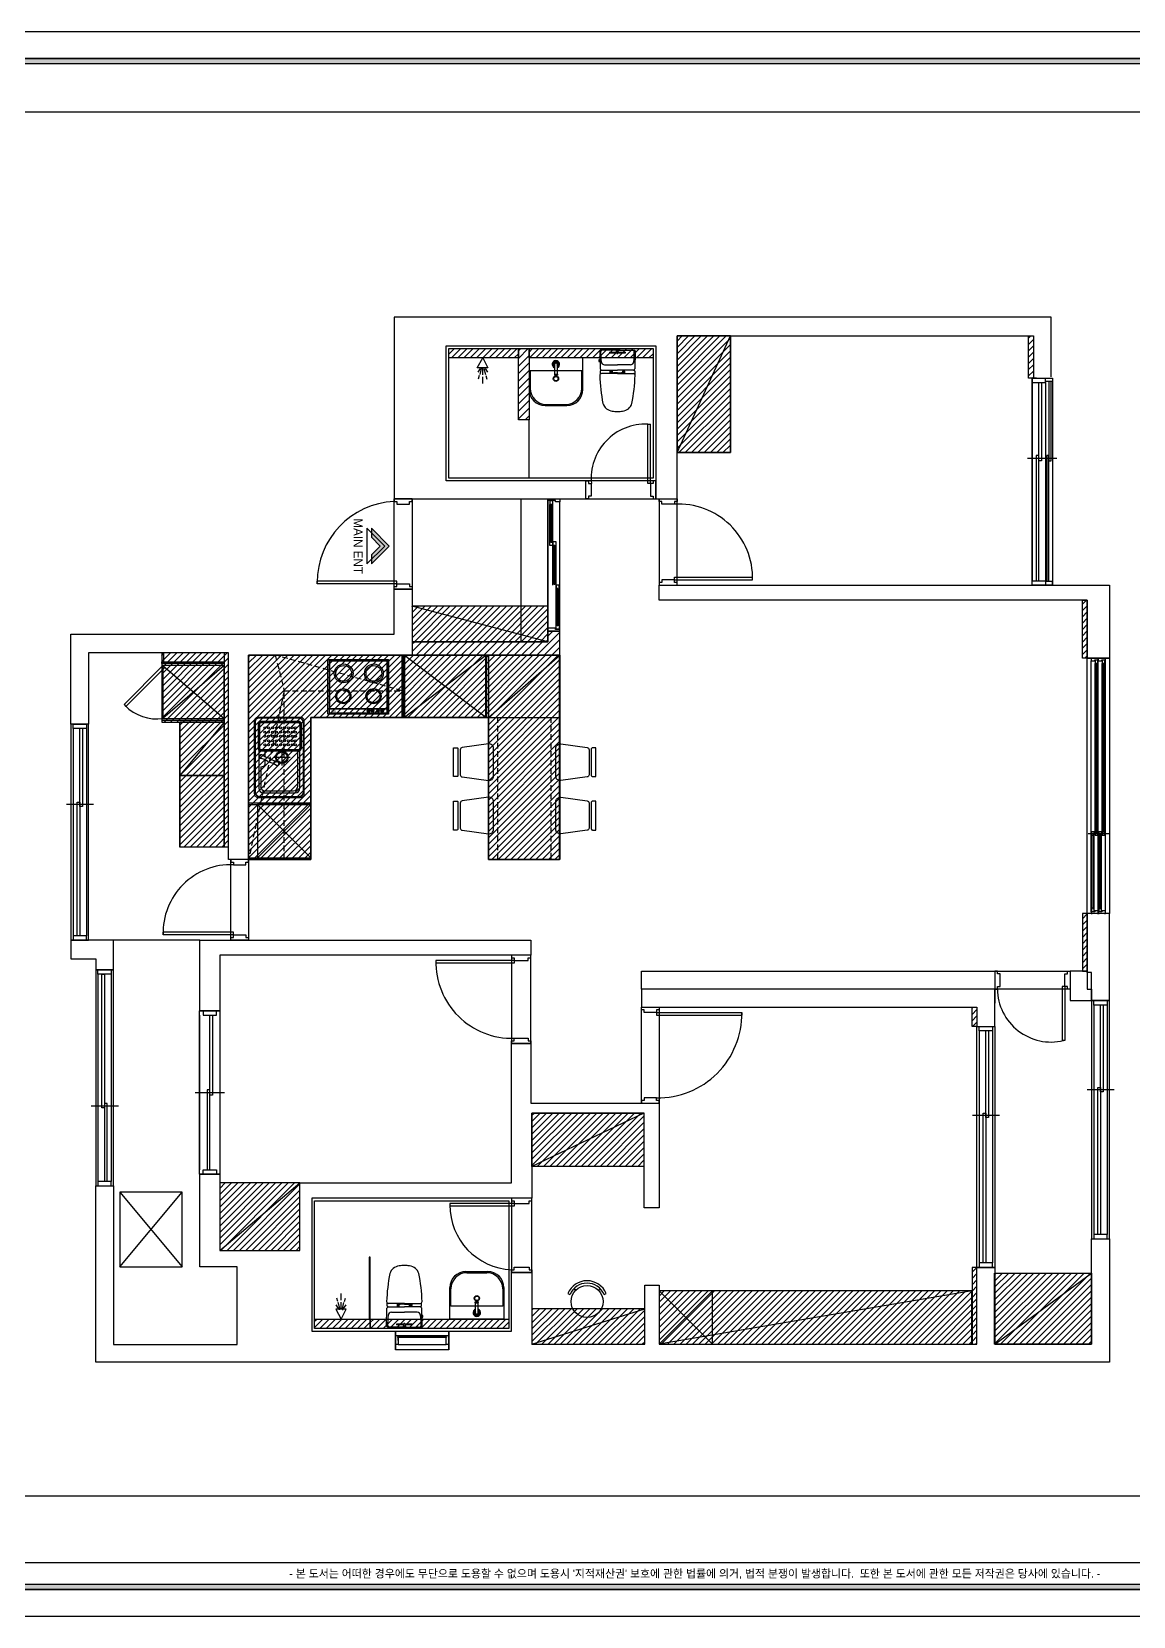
# Model space of a CAD drawing. Header units: millimetres. Extents: x 261942 to 379971, y 117646 to 213875.
# Drawn here: x 358546 to 370940, y 164296 to 182116 of the extents above; entities that cross this region are included whole.
import ezdxf
from ezdxf.enums import TextEntityAlignment as Align

# ---------------------------------------------------------------- set-up
doc = ezdxf.new("R2010")
doc.units = ezdxf.units.MM
doc.header["$LTSCALE"] = 100
doc.linetypes.add('HIDDEN', pattern=[9.525, 6.35, -3.175])
doc.layers.get('DEFPOINTS').update_dxf_attribs({"color": 248})
for name, color, linetype in [('0-LINE', 7, 'Continuous'), ('02-WAL', 2, 'Continuous'), ('03-WAL NEW', 3, 'Continuous'), ('04-WIN', 4, 'Continuous'), ('04_FUR', 6, 'Continuous'), ('06-FUR', 6, 'Continuous'), ('07-DIM WAL', 5, 'Continuous'), ('9.보조선', 5, 'Continuous'), ('BATH', 4, 'Continuous'), ('CO-BATH', 6, 'Continuous'), ('CO-FURB-DN', 9, 'Continuous'), ('F-SYM', 7, 'Continuous'), ('F-SYM @ 1', 7, 'Continuous'), ('FIN', 2, 'Continuous'), ('FORM(YOURNAME)-11', 1, 'Continuous'), ('HL', 6, 'HIDDEN'), ('가구', 5, 'Continuous'), ('도면층4', 4, 'Continuous'), ('도면층5', 5, 'Continuous'), ('도면층8', 8, 'Continuous'), ('욕실설비', 3, 'Continuous')]:
    doc.layers.add(name, color=color, linetype=linetype)
doc.styles.add('DH-TEXT', font='')
doc.styles.add('YOURNAME', font='HY울릉도M.TTF')
doc.styles.get('DH-TEXT').set_extended_font_data('HY울릉도L')
pattern_1 = [(45, (0, 0), (-35.355339, 35.355339), [])]

# ---------------------------------------------------------------- blocks, each defined once
blk = doc.blocks.new('FORM-PLAN')
at = {"layer": 'FORM(YOURNAME)-11'}
h = blk.add_hatch(color=256, dxfattribs=at)
h.dxf.hatch_style = 1
h.paths.add_polyline_path([(-71444, 55115), (10556, 55115), (10556, 54915), (-71444, 54915)])
h.paths.add_polyline_path([(-71444, -2085), (10556, -2085), (10556, -2285), (-71444, -2285)])
at = {"layer": 'DEFPOINTS', "color": 158}
blk.add_line((1346, -1285), (-71444, -1285), dxfattribs=at)
for points in [[(-71444, -2285), (10556, -2285), (10556, 55115), (-71444, 55115)], [(-69444, 53115), (-64, 53115), (-64, 1215), (-69444, 1215)]]:
    blk.add_lwpolyline(points, close=True, dxfattribs=at)
at = {"layer": 'FORM(YOURNAME)-11', "color": 250}
blk.add_lwpolyline([(-72444, -3285), (11556, -3285), (11556, 56115), (-72444, 56115)], close=True, dxfattribs=at)
at = {"layer": 'FORM(YOURNAME)-11'}
for points in [[(-71444, 55115), (10556, 55115), (10556, 54915), (-71444, 54915)], [(-71444, -2085), (10556, -2085), (10556, -2285), (-71444, -2285)]]:
    blk.add_lwpolyline(points, close=True, dxfattribs=at)
at = {"layer": 'FORM(YOURNAME)-11', "color": 1, "style": 'YOURNAME'}
blk.add_text("- 본 도서는 어떠한 경우에도 무단으로 도용할 수 없으며 도용시 '지적재산권' 보호에 관한 법률에 의거, 법적 분쟁이 발생합니다.  또한 본 도서에 관한 모든 저작권은 당사에 있습니다. -", height=300, dxfattribs=at).set_placement((-32990, -1685), align=Align.MIDDLE_CENTER)
at = {"layer": 'FORM(YOURNAME)-11', "color": 3, "style": 'YOURNAME'}
for tag, height, p in [('1', 450, (9905, 18188)), ('2', 450, (9905, 17544)), ('3', 450, (9905, 16257)), ('4', 450, (9905, 14326)), ('5', 515, (9905, 12009)), ('6', 515, (9905, 9757)), ('7', 515, (9905, 7504)), ('8', 515, (9905, 5252)), ('9', 515, (9905, 2999)), ('10', 515, (5655, 811)), ('11', 515, (9905, 747)), ('12', 515, (5655, -1441)), ('13', 515, (9905, -1441))]:
    blk.add_attdef(tag, text='', height=height, dxfattribs=at).set_placement(p, align=Align.MIDDLE_RIGHT)
blk = doc.blocks.new('*U593')
at = {"layer": 'F-SYM', "xscale": 0.3, "yscale": 0.3, "zscale": 0.3}
blk.add_blockref('FORM-PLAN', (375904, 165282), dxfattribs=at)
blk = doc.blocks.new('F-SYM-ENT NAME')
at = {"layer": 'F-SYM'}
h = blk.add_hatch(color=1, dxfattribs=at)
h.dxf.hatch_style = 1
h.paths.add_polyline_path([(-181267, -29725), (-181467, -29925), (-181367, -29925), (-181267, -29825), (-181167, -29925), (-181067, -29925)])
at = {"layer": 'F-SYM', "color": 1}
for points in [[(-181267, -29725), (-181467, -29925), (-181367, -29925), (-181267, -29825), (-181167, -29925), (-181067, -29925)], [(-181267, -29775), (-181467, -29975), (-181067, -29975)]]:
    blk.add_lwpolyline(points, close=True, dxfattribs=at)
at = {"layer": 'F-SYM', "color": 1, "style": 'YOURNAME'}
blk.add_attdef('ENT', text='', height=100, dxfattribs=at).set_placement((-181267, -30025), align=Align.TOP_CENTER)
blk = doc.blocks.new('*U594')
at = {"layer": 'F-SYM', "color": 8}
ref = blk.add_blockref('F-SYM-ENT NAME', (352898, -31877), dxfattribs=dict(at, rotation=270))
ref.add_attrib('ENT', 'MAIN ENT', dxfattribs={"layer": 'F-SYM @ 1', "color": 1, "height": 100, "rotation": 270, "style": 'YOURNAME'}).set_placement((322873, 149389), align=Align.TOP_CENTER)
blk = doc.blocks.new('SFFF')
at = {"layer": '03-WAL NEW'}
h = blk.add_hatch(dxfattribs=at)
h.set_pattern_fill('_USER', color=8, scale=50, angle=45, pattern_type=0)
h.set_pattern_definition([(45, (0, -36659), (-35.355339, 35.355339), [])])
h.paths.add_polyline_path([(330420, 151278), (330365, 151278), (330365, 151753), (330420, 151753)])
h = blk.add_hatch(dxfattribs=at)
h.set_pattern_fill('_USER', color=8, scale=50, angle=45, pattern_type=0)
h.set_pattern_definition([(45, (-304, -7146), (-35.355339, 35.355339), [])])
h.paths.add_polyline_path([(323844, 151506), (323844, 151611), (324626, 151611), (324626, 151506)])
h = blk.add_hatch(dxfattribs=at)
h.set_pattern_fill('_USER', color=8, scale=60, angle=45, pattern_type=0)
h.set_pattern_definition([(45, (290, -36798), (-42.426407, 42.426407), [])])
h.paths.add_polyline_path([(324746, 151611), (324746, 150811), (324626, 150811), (324626, 151611)])
h = blk.add_hatch(dxfattribs=at)
h.set_pattern_fill('_USER', color=8, scale=50, angle=45, pattern_type=0)
h.set_pattern_definition([(45, (1211, -7146), (-35.355339, 35.355339), [])])
h.paths.add_polyline_path([(324746, 151506), (324746, 151611), (326141, 151611), (326141, 151506)])
h = blk.add_hatch(dxfattribs=at)
h.set_pattern_fill('_USER', color=8, scale=50, angle=45, pattern_type=0)
h.set_pattern_definition([(45, (-9.457, -36803), (-35.355339, 35.355339), [])])
h.paths.add_polyline_path([(330972, 148783), (331027, 148783), (331027, 148128), (330972, 148128)])
h.paths.add_polyline_path([(331027, 145258), (330972, 145258), (330972, 144609), (331027, 144609)])
h = blk.add_hatch(dxfattribs=at)
h.set_pattern_fill('_USER', color=8, scale=60, angle=45, pattern_type=0)
h.set_pattern_definition([(45, (183.54, -36458), (-42.426407, 42.426407), [])])
h.paths.add_polyline_path([(323430, 148164), (325091, 148164), (325091, 148432), (324959, 148432), (324959, 148315), (323430, 148315)])
h = blk.add_hatch(dxfattribs=at)
h.set_pattern_fill('_USER', color=8, scale=50, angle=45, pattern_type=0)
h.set_pattern_definition([(45, (0, -36840), (-35.355339, 35.355339), [])])
h.paths.add_polyline_path([(329730, 144204), (329785, 144204), (329785, 143989), (329730, 143989)])
h.paths.add_polyline_path([(329785, 141279), (329730, 141279), (329730, 140414), (329785, 140414)])
h = blk.add_hatch(dxfattribs=at)
h.set_pattern_fill('_USER', color=8, scale=50, angle=45, pattern_type=0)
h.set_pattern_definition([(45, (-1571.457, -18060), (-35.355339, 35.355339), [])])
h.paths.add_polyline_path([(322334, 140592), (322334, 140697), (322959, 140697), (322959, 140592)])
h = blk.add_hatch(dxfattribs=at)
h.set_pattern_fill('_USER', color=8, scale=50, angle=45, pattern_type=0)
h.set_pattern_definition([(45, (-81.457, -18060), (-35.355339, 35.355339), [])])
h.paths.add_polyline_path([(322959, 140592), (322959, 140697), (324519, 140697), (324519, 140592)])
at = {"layer": '0-LINE', "color": 8}
blk.add_line((324958, 149922), (324958, 148432), dxfattribs=at)
at = {"layer": '02-WAL', "color": 8}
for p, q in [((330620, 151963), (323230, 151963)), ((323230, 151963), (323230, 149922)), ((330620, 151293), (330620, 151963)), ((326411, 149922), (326411, 151753)), ((326411, 151753), (330420, 151753)), ((330420, 151753), (330420, 151280)), ((323814, 150122), (323814, 151641)), ((323814, 151641), (326171, 151641)), ((326171, 151641), (326171, 149924)), ((330420, 151280), (330620, 151280)), ((325387, 150122), (323814, 150122)), ((325387, 149922), (325387, 150122)), ((323230, 149922), (325387, 149922)), ((326171, 149922), (326211, 149922)), ((326211, 149924), (326211, 149922)), ((326211, 149922), (326411, 149922)), ((323230, 148401), (323230, 148906)), ((323230, 148906), (323430, 148906)), ((323430, 148906), (323430, 148358)), ((319591, 147387), (319591, 148401)), ((319591, 148401), (323230, 148401)), ((321366, 148188), (319791, 148188)), ((319791, 148188), (319791, 147387)), ((321366, 145867), (321366, 148188)), ((323430, 148164), (321591, 148164)), ((321591, 148164), (321591, 145867)), ((320628, 148046), (321316, 147451)), ((321316, 148046), (320628, 147451)), ((319791, 147387), (319591, 147387)), ((321591, 145867), (321366, 145867)), ((321041, 144957), (320071, 144957)), ((324549, 142228), (324549, 143795)), ((324549, 143795), (324767, 143795)), ((324767, 143795), (324767, 143124)), ((324767, 143124), (326210, 143124)), ((326210, 143124), (326210, 141949)), ((326040, 143014), (324779, 143014)), ((324779, 143014), (324779, 142058)), ((326040, 141949), (326040, 143014)), ((321041, 141285), (321041, 142325)), ((321041, 142325), (321269, 142325)), ((321269, 142325), (321269, 141470)), ((322169, 141470), (322169, 142228)), ((322169, 142228), (324549, 142228)), ((319871, 140214), (319871, 142196)), ((319871, 142196), (320071, 142196)), ((320071, 142196), (320071, 140410)), ((324549, 142058), (322304, 142058)), ((322304, 142058), (322304, 140562)), ((324779, 142058), (324549, 142058)), ((324549, 142058), (324549, 142058)), ((326210, 141949), (326040, 141949)), ((331076, 141598), (331276, 141598)), ((331076, 140414), (331076, 141598)), ((331276, 141598), (331276, 140214)), ((321269, 141470), (322169, 141470)), ((321461, 141285), (321041, 141285)), ((321461, 140410), (321461, 141285)), ((324549, 140562), (324549, 141222)), ((324549, 141222), (324779, 141222)), ((324779, 141222), (324779, 140414)), ((329785, 140414), (329785, 141279)), ((329785, 141279), (329985, 141279)), ((329985, 141279), (329985, 140414)), ((326050, 140414), (326050, 141079)), ((326050, 141079), (326210, 141079)), ((326210, 141079), (326210, 140414)), ((324779, 140603), (324779, 140411)), ((322304, 140562), (323244, 140562)), ((323244, 140562), (323244, 140350)), ((323844, 140350), (323844, 140562)), ((323844, 140562), (324549, 140562)), ((320071, 140410), (321461, 140410)), ((324779, 140414), (326050, 140414)), ((326210, 140414), (329785, 140414)), ((329985, 140414), (331076, 140414)), ((331276, 140214), (319871, 140214))]:
    blk.add_line(p, q, dxfattribs=at)
for points in [[(326211, 148950), (331276, 148950), (331276, 148128), (331027, 148128), (331027, 148783), (326211, 148783), (326211, 148950)], [(321316, 147409), (320816, 147409), (320816, 146809), (321316, 146809), (321316, 147409), (320816, 146809)], [(331027, 145258), (331027, 144409), (331076, 144409), (331076, 144278), (331276, 144278), (331276, 145258), (331027, 145258)], [(319871, 144626), (320071, 144626), (320071, 144957), (319591, 144957), (319591, 144750), (319871, 144750), (319871, 144626)], [(324767, 144790), (321269, 144790), (321269, 144165), (321041, 144165), (321041, 144957), (324767, 144957), (324767, 144790)]]:
    blk.add_lwpolyline(points, dxfattribs=at)
for points in [[(320616, 148088), (320636, 148088), (320636, 148188), (320616, 148188)], [(321316, 148088), (321316, 148068), (320616, 148068), (320616, 148088)], [(321366, 148188), (321316, 148188), (321316, 146009), (321366, 146009)], [(320211, 147587), (320649, 148025), (320628, 148046), (320190, 147608)], [(320628, 148046), (320628, 147451), (321316, 147451), (321316, 148046)], [(320616, 147429), (320616, 147409), (321316, 147409), (321316, 147429)], [(320816, 146009), (321316, 146009), (321316, 146809), (320816, 146809)], [(329985, 144409), (326010, 144409), (326010, 144204), (329785, 144204), (329785, 143989), (329985, 143989)]]:
    blk.add_lwpolyline(points, close=True, dxfattribs=at)
blk.add_arc((320559, 147945), 499, 224.1388, 277.9489, dxfattribs=at)
at = {"layer": '03-WAL NEW', "color": 8}
for p, q in [((324746, 150152), (324746, 150811)), ((324659, 148315), (324659, 149922))]:
    blk.add_line(p, q, dxfattribs=at)
for points in [[(330420, 151278), (330365, 151278), (330365, 151753), (330420, 151753), (330420, 151278)], [(323844, 151506), (323844, 151611), (324626, 151611), (324626, 151506), (323844, 151506)], [(324746, 151611), (324746, 150811), (324626, 150811), (324626, 151611), (324746, 151611)], [(324746, 151506), (324746, 151611), (326141, 151611), (326141, 151506), (324746, 151506)], [(323430, 148164), (325091, 148164), (325091, 148432), (324959, 148432), (324959, 148315), (323430, 148315), (323430, 148164)], [(326010, 144409), (326010, 144609), (329985, 144609), (329985, 144249)], [(322334, 140592), (322334, 140697), (322959, 140697), (322959, 140592), (322334, 140592)], [(322959, 140592), (322959, 140697), (324519, 140697), (324519, 140592), (322959, 140592)]]:
    blk.add_lwpolyline(points, dxfattribs=at)
for points in [[(330972, 148783), (331027, 148783), (331027, 148128), (330972, 148128)], [(331027, 145258), (330972, 145258), (330972, 144609), (331027, 144609)], [(330835, 144278), (331076, 144278), (331076, 144593), (331027, 144593), (331027, 144609), (330972, 144609), (330835, 144609)], [(329730, 144204), (329785, 144204), (329785, 143989), (329730, 143989)], [(329785, 141279), (329730, 141279), (329730, 140414), (329785, 140414)]]:
    blk.add_lwpolyline(points, close=True, dxfattribs=at)
at = {"layer": '04-WIN', "color": 8}
for p, q in [((330405, 151230), (330405, 149000)), ((330555, 151230), (330555, 149000)), ((330635, 151240), (330635, 148990)), ((326081, 150761), (326111, 150761)), ((326111, 150092), (326111, 150761)), ((326111, 150092), (326111, 150761)), ((330355, 150380), (330685, 150380)), ((326381, 149010), (327262, 149010)), ((323260, 148966), (322363, 148966)), ((331071, 145275), (331071, 148098)), ((331151, 145288), (331151, 148110)), ((331151, 145275), (331151, 148098)), ((331231, 145288), (331231, 148110)), ((331116, 146175), (331116, 148069)), ((331146, 146175), (331146, 148069)), ((331196, 146175), (331196, 148069)), ((331226, 146175), (331226, 148069)), ((319616, 147337), (319616, 145007)), ((319766, 147337), (319766, 145007)), ((319541, 146487), (319846, 146487)), ((331035, 146158), (331192, 146158)), ((331076, 145317), (331076, 146140)), ((331106, 145317), (331106, 146140)), ((331115, 146158), (331272, 146158)), ((331156, 145317), (331156, 146140)), ((331186, 145317), (331186, 146140)), ((331112, 145288), (331110, 145288)), ((331192, 145288), (331190, 145288)), ((321421, 145017), (320630, 145017)), ((324579, 144730), (323698, 144730)), ((319896, 144576), (319896, 142246)), ((320046, 144576), (320046, 142246)), ((330775, 144439), (330775, 143830)), ((331101, 144228), (331101, 141648)), ((331251, 144228), (331251, 141648)), ((321039, 144115), (321039, 142375)), ((321269, 144125), (321269, 142365)), ((326180, 144144), (327140, 144144)), ((329810, 143939), (329810, 141329)), ((329960, 143939), (329960, 141329)), ((331026, 143278), (331331, 143278)), ((319821, 143096), (320126, 143096)), ((320989, 143245), (321319, 143245)), ((329735, 142989), (330040, 142989)), ((324579, 141998), (323857, 141998)), ((323857, 141998), (323857, 141968)), ((323244, 140422), (323244, 140413)), ((323274, 140513), (323274, 140499)), ((323274, 140513), (323814, 140513)), ((323274, 140458), (323274, 140489)), ((323274, 140413), (323814, 140413))]:
    blk.add_line(p, q, dxfattribs=at)
for points in [[(330455, 151280), (330405, 151280), (330405, 151230), (330555, 151230), (330555, 151280)], [(330510, 151230), (330510, 150350), (330480, 150350), (330480, 151230)], [(330635, 151280), (330635, 151240), (330555, 151240)], [(330595, 151240), (330595, 150350), (330620, 150350), (330620, 151240)], [(330480, 149000), (330480, 150410), (330450, 150410), (330450, 149000)], [(330595, 148990), (330595, 150410), (330570, 150410), (330570, 148990)], [(330455, 148950), (330405, 148950), (330405, 149000), (330555, 149000), (330555, 148950)], [(330635, 148950), (330635, 148990), (330555, 148990)], [(331080, 148128), (331071, 148128), (331071, 148098), (331112, 148098), (331112, 148110), (331151, 148110), (331151, 148128), (331142, 148128)], [(331160, 148128), (331151, 148128), (331151, 148098), (331192, 148098), (331192, 148110), (331231, 148110), (331231, 148128), (331222, 148128)], [(331126, 148069), (331127, 148066), (331128, 148066), (331129, 148065)], [(331137, 148069), (331136, 148066), (331135, 148066), (331133, 148065)], [(331206, 148069), (331207, 148066), (331208, 148066), (331209, 148065)], [(331217, 148069), (331216, 148066), (331215, 148066), (331213, 148065)], [(319721, 147337), (319721, 146462), (319691, 146462), (319691, 147337)], [(331085, 146140), (331087, 146138), (331088, 146137), (331089, 146137)], [(331089, 146144), (331089, 145314), (331093, 145314), (331093, 146144), (331089, 146144), (331093, 146144)], [(331097, 146140), (331096, 146138), (331095, 146137), (331093, 146137)], [(331126, 146175), (331127, 146178), (331128, 146179), (331129, 146179)], [(331137, 146175), (331136, 146178), (331135, 146179), (331133, 146179)], [(331165, 146140), (331167, 146138), (331168, 146137), (331169, 146137)], [(331169, 146144), (331169, 145314), (331173, 145314), (331173, 146144), (331169, 146144), (331173, 146144)], [(331177, 146140), (331176, 146138), (331175, 146137), (331173, 146137)], [(331206, 146175), (331207, 146178), (331208, 146179), (331209, 146179)], [(331217, 146175), (331216, 146178), (331215, 146179), (331213, 146179)], [(331142, 145258), (331151, 145258), (331151, 145288), (331110, 145288), (331110, 145275), (331071, 145275), (331071, 145258), (331080, 145258)], [(331085, 145317), (331087, 145320), (331088, 145320), (331089, 145321)], [(331097, 145317), (331096, 145320), (331095, 145320), (331093, 145321)], [(331222, 145258), (331231, 145258), (331231, 145288), (331190, 145288), (331190, 145275), (331151, 145275), (331151, 145258), (331160, 145258)], [(331165, 145317), (331167, 145320), (331168, 145320), (331169, 145321)], [(331177, 145317), (331176, 145320), (331175, 145320), (331173, 145321)], [(321129, 144165), (321079, 144165), (321079, 144115), (321229, 144115), (321229, 144165)], [(331206, 144228), (331206, 143253), (331176, 143253), (331176, 144228)], [(321184, 144115), (321184, 143215), (321154, 143215), (321154, 144115)], [(329915, 143939), (329915, 142964), (329885, 142964), (329885, 143939)], [(321154, 142375), (321154, 143275), (321124, 143275), (321124, 142375)], [(320001, 142246), (320001, 143121), (319971, 143121), (319971, 142246)], [(321104, 142325), (321079, 142325), (321079, 142375), (321229, 142375), (321229, 142325)], [(323244, 140504), (323244, 140513), (323274, 140513), (323274, 140499), (323268, 140497), (323268, 140491), (323274, 140489), (323274, 140413), (323244, 140413)], [(323817, 140496), (323270, 140496), (323270, 140492), (323817, 140492), (323817, 140496), (323817, 140492)], [(323274, 140500), (323276, 140499), (323277, 140498), (323277, 140496)], [(323274, 140488), (323276, 140490), (323277, 140491), (323277, 140492)], [(323814, 140500), (323811, 140499), (323810, 140498), (323810, 140496)], [(323814, 140488), (323811, 140490), (323810, 140491), (323810, 140492)], [(323844, 140422), (323844, 140413), (323814, 140413), (323814, 140489), (323819, 140491), (323819, 140497), (323814, 140499), (323814, 140513), (323844, 140513), (323844, 140504)]]:
    blk.add_lwpolyline(points, dxfattribs=at)
for points in [[(330405, 151280), (330635, 151280), (330635, 148950), (330405, 148950)], [(331027, 148128), (331276, 148128), (331276, 145258), (331027, 145258)], [(331136, 148069), (331146, 148069), (331146, 148107), (331116, 148107), (331116, 148069), (331126, 148069), (331128, 148075), (331135, 148075)], [(331216, 148069), (331226, 148069), (331226, 148107), (331196, 148107), (331196, 148069), (331206, 148069), (331208, 148075), (331215, 148075)], [(331133, 148073), (331133, 146172), (331129, 146172), (331129, 148073)], [(331213, 148073), (331213, 146172), (331209, 146172), (331209, 148073)], [(319791, 147387), (319591, 147387), (319591, 144957), (319791, 144957)], [(319766, 147387), (319766, 147337), (319616, 147337), (319616, 147387)], [(319691, 146512), (319691, 145007), (319661, 145007), (319661, 146512)], [(331094, 146146), (331096, 146140), (331106, 146140), (331106, 146175), (331076, 146175), (331076, 146140), (331086, 146140), (331088, 146146)], [(331126, 146175), (331116, 146175), (331116, 146140), (331146, 146140), (331146, 146175), (331136, 146175), (331135, 146170), (331128, 146170)], [(331174, 146146), (331176, 146140), (331186, 146140), (331186, 146175), (331156, 146175), (331156, 146140), (331166, 146140), (331168, 146146)], [(331206, 146175), (331196, 146175), (331196, 146140), (331226, 146140), (331226, 146175), (331216, 146175), (331215, 146170), (331208, 146170)], [(331086, 145317), (331076, 145317), (331076, 145279), (331106, 145279), (331106, 145317), (331096, 145317), (331094, 145311), (331088, 145311)], [(331166, 145317), (331156, 145317), (331156, 145279), (331186, 145279), (331186, 145317), (331176, 145317), (331174, 145311), (331168, 145311)], [(319766, 144957), (319766, 145007), (319616, 145007), (319616, 144957)], [(320071, 144626), (319871, 144626), (319871, 142196), (320071, 142196)], [(320046, 144626), (320046, 144576), (319896, 144576), (319896, 144626)], [(319971, 144576), (319971, 143071), (319941, 143071), (319941, 144576)], [(321039, 144165), (321269, 144165), (321269, 142325), (321039, 142325)], [(331276, 144278), (331076, 144278), (331076, 141598), (331276, 141598)], [(331251, 144278), (331251, 144228), (331101, 144228), (331101, 144278)], [(329785, 143989), (329985, 143989), (329985, 141279), (329785, 141279)], [(329960, 143989), (329960, 143939), (329810, 143939), (329810, 143989)], [(331176, 143303), (331176, 141648), (331146, 141648), (331146, 143303)], [(329885, 143014), (329885, 141329), (329855, 141329), (329855, 143014)], [(320046, 142196), (320046, 142246), (319896, 142246), (319896, 142196)], [(331251, 141598), (331251, 141648), (331101, 141648), (331101, 141598)], [(329960, 141279), (329960, 141329), (329810, 141329), (329810, 141279)], [(323244, 140562), (323844, 140562), (323844, 140350), (323244, 140350)]]:
    blk.add_lwpolyline(points, close=True, dxfattribs=at)
at = {"layer": '04_FUR', "color": 8}
for points in [[(323335, 148164), (323315, 148164), (323315, 147464), (323335, 147464)], [(324271, 148164), (324291, 148164), (324291, 147464), (324271, 147464)]]:
    blk.add_lwpolyline(points, close=True, dxfattribs=at)
at = {"layer": '06-FUR', "color": 8}
for p, q in [((323347, 147467), (324259, 148164)), ((323347, 148164), (324259, 147467)), ((324291, 147464), (325091, 148164)), ((324291, 147464), (325091, 147464)), ((321591, 146504), (322291, 146504)), ((321591, 146484), (322291, 146484)), ((321691, 145884), (322291, 146484)), ((321691, 146484), (322291, 145884)), ((321591, 145884), (322291, 145884)), ((326039, 143014), (324778, 142414)), ((320142, 142125), (320842, 141285)), ((320142, 141285), (320842, 142125)), ((329985, 140414), (331076, 141214)), ((329730, 141014), (326210, 140414)), ((326210, 140414), (326810, 141014)), ((326210, 141014), (326810, 140414)), ((324779, 140414), (326050, 140814))]:
    blk.add_line(p, q, dxfattribs=at)
at = {"layer": '06-FUR', "color": 8, "linetype": 'HIDDEN', "ltscale": 0.1}
for p, q in [((324391, 147464), (324391, 145864)), ((324991, 147464), (324991, 145864))]:
    blk.add_line(p, q, dxfattribs=at)
at = {"layer": '06-FUR', "color": 8}
for points in [[(326411, 150443), (327011, 150443), (327011, 151753), (326411, 151753), (326411, 150443), (327011, 151753)], [(324959, 148315), (324959, 148715), (323430, 148715), (323430, 148315), (324959, 148315), (323430, 148715)], [(321591, 145864), (321591, 148164), (325091, 148164), (325091, 145864), (324291, 145864), (324291, 147464), (322291, 147464), (322291, 145864), (321591, 145864)], [(321269, 141470), (322169, 142228), (321269, 142228), (321269, 141470), (322169, 141470), (322169, 142228)]]:
    blk.add_lwpolyline(points, dxfattribs=at)
at = {"layer": '06-FUR', "color": 8, "linetype": 'HIDDEN', "ltscale": 0.1}
blk.add_lwpolyline([(321991, 145864), (321991, 147764), (323315, 147764), (321891, 148164), (321991, 147764), (321591, 145864)], dxfattribs=at)
at = {"layer": '06-FUR', "color": 8}
for points in [[(323347, 148164), (323347, 147467), (324259, 147467), (324259, 148164)], [(321691, 145884), (322291, 145884), (322291, 146484), (321691, 146484)], [(324778, 143014), (326039, 143014), (326039, 142414), (324778, 142414)], [(320842, 142125), (320142, 142125), (320142, 141285), (320842, 141285)], [(329985, 141214), (331076, 141214), (331076, 140414), (329985, 140414)], [(326210, 140414), (329730, 140414), (329730, 141014), (326210, 141014)], [(326210, 140414), (326810, 140414), (326810, 141014), (326210, 141014)], [(326050, 140814), (324779, 140814), (324779, 140414), (326050, 140414)]]:
    blk.add_lwpolyline(points, close=True, dxfattribs=at)
for points in [[(323947, 146810, -0.414214), (323935, 146797), (323897, 146797), (323897, 147122), (323935, 147122, -0.414214), (323947, 147110)], [(323994, 147125, 0.375902), (323972, 147100), (323972, 146819, 0.375902), (323994, 146794), (324290, 146755, 0.453592), (324347, 146804), (324347, 147115, 0.453592), (324290, 147165)], [(325400, 147125, -0.375902), (325422, 147100), (325422, 146819, -0.375902), (325400, 146794), (325104, 146755, -0.453592), (325047, 146804), (325047, 147115, -0.453592), (325104, 147165)], [(325447, 146810, 0.414214), (325460, 146797), (325497, 146797), (325497, 147122), (325460, 147122, 0.414214), (325447, 147110)], [(323947, 146210, -0.414214), (323935, 146197), (323897, 146197), (323897, 146522), (323935, 146522, -0.414214), (323947, 146510)], [(323994, 146525, 0.375902), (323972, 146500), (323972, 146219, 0.375902), (323994, 146194), (324290, 146155, 0.453592), (324347, 146204), (324347, 146515, 0.453592), (324290, 146565)], [(325400, 146525, -0.375902), (325422, 146500), (325422, 146219, -0.375902), (325400, 146194), (325104, 146155, -0.453592), (325047, 146204), (325047, 146515, -0.453592), (325104, 146565)], [(325447, 146210, 0.414214), (325460, 146197), (325497, 146197), (325497, 146522), (325460, 146522, 0.414214), (325447, 146510)]]:
    blk.add_lwpolyline(points, format="xyb", close=True, dxfattribs=at)
at = {"layer": '07-DIM WAL', "color": 8}
blk.add_lwpolyline([(322959, 140697), (322959, 141392), (322949, 141392), (322949, 140697), (322959, 140697)], dxfattribs=at)
blk.add_arc((330619, 144417), 604, 180.8119, 283.4807, dxfattribs=at)
at = {"layer": '9.보조선', "color": 8}
for points in [[(326141, 150152), (323844, 150152), (323844, 151611), (326141, 151611)], [(324519, 140592), (322334, 140592), (322334, 142028), (324519, 142028)]]:
    blk.add_lwpolyline(points, close=True, dxfattribs=at)
at = {"layer": 'BATH', "color": 8}
for p, q in [((324163, 151396), (324226, 151506)), ((324226, 151506), (324282, 151396)), ((324282, 151396), (324163, 151396)), ((324196, 151387), (324169, 151344)), ((324187, 151309), (324175, 151268)), ((324209, 151388), (324192, 151319)), ((324224, 151390), (324224, 151316)), ((324224, 151295), (324224, 151220)), ((324239, 151388), (324257, 151319)), ((324253, 151387), (324280, 151344)), ((324261, 151309), (324273, 151268)), ((322632, 140908), (322632, 140983)), ((322571, 140807), (322634, 140697)), ((322690, 140807), (322571, 140807)), ((322603, 140816), (322576, 140859)), ((322595, 140894), (322583, 140934)), ((322617, 140815), (322599, 140884)), ((322632, 140812), (322632, 140887)), ((322634, 140697), (322690, 140807)), ((322647, 140815), (322664, 140884)), ((322660, 140816), (322687, 140859)), ((322669, 140894), (322681, 140934))]:
    blk.add_line(p, q, dxfattribs=at)
at = {"layer": 'CO-BATH', "color": 8}
for p, q in [((324746, 151506), (324746, 151152)), ((325352, 151506), (324746, 151506)), ((325352, 151152), (325352, 151506)), ((324758, 151362), (324758, 151164)), ((325340, 151362), (324758, 151362)), ((325032, 151319), (325032, 151313)), ((325032, 151319), (325067, 151319)), ((325032, 151313), (325067, 151313)), ((325033, 151325), (325033, 151319)), ((325033, 151325), (325065, 151325)), ((325034, 151434), (325034, 151325)), ((325064, 151434), (325064, 151325)), ((325065, 151325), (325065, 151319)), ((325067, 151319), (325067, 151313)), ((325340, 151164), (325340, 151362)), ((324926, 150972), (325172, 150972)), ((324938, 150984), (325160, 150984)), ((324036, 141231), (324282, 141231)), ((324048, 141219), (324270, 141219)), ((323856, 140697), (323856, 141051)), ((323868, 140841), (323868, 141039)), ((324450, 141039), (324450, 140841)), ((324462, 141051), (324462, 140697)), ((324450, 140841), (323868, 140841)), ((324141, 140890), (324176, 140890)), ((324141, 140884), (324141, 140890)), ((324141, 140884), (324176, 140884)), ((324142, 140878), (324142, 140884)), ((324142, 140878), (324175, 140878)), ((324144, 140769), (324144, 140878)), ((324174, 140769), (324174, 140878)), ((324175, 140878), (324175, 140884)), ((324176, 140884), (324176, 140890)), ((324462, 140697), (323856, 140697))]:
    blk.add_line(p, q, dxfattribs=at)
for centre, radius in [((325049, 151272), 30), ((325049, 151272), 24), ((324159, 140931), 30), ((324159, 140931), 24)]:
    blk.add_circle(centre, radius, dxfattribs=at)
for centre, radius, start, end in [((325049, 151434), 42, 290.9248, 249.0751), ((325049, 151434), 36, 294.6243, 245.3757), ((325049, 151434), 30, 300, 240), ((325049, 151434), 21.6, 313.9829, 226.017), ((325049, 151434), 15, 360, 180), ((324926, 151152), 180, 180, 270), ((324938, 151164), 180, 180, 270), ((325160, 151164), 180, 270, 0), ((325172, 151152), 180, 270, 0), ((324036, 141051), 180, 90, 180), ((324048, 141039), 180, 90, 180), ((324270, 141039), 180, 0, 90), ((324282, 141051), 180, 0, 90), ((324159, 140769), 42, 110.9249, 69.0752), ((324159, 140769), 36, 114.6243, 65.3757), ((324159, 140769), 30, 120, 60), ((324159, 140769), 21.6, 133.983, 46.0171), ((324159, 140769), 15, 180, 0)]:
    blk.add_arc(centre, radius, start, end, dxfattribs=at)
at = {"layer": 'CO-FURB-DN', "color": 8}
for p, q in [((322496, 148103), (322496, 147512)), ((322813, 148103), (322496, 148103)), ((322500, 148097), (322500, 147564)), ((322810, 148097), (322500, 148097)), ((323153, 148103), (322799, 148103)), ((323150, 148097), (322799, 148097)), ((323150, 147564), (323150, 148097)), ((323153, 147512), (323153, 148103)), ((322496, 147559), (322813, 147559)), ((322499, 147555), (322499, 147516)), ((322811, 147555), (322499, 147555)), ((322500, 147564), (322810, 147564)), ((322799, 147564), (323150, 147564)), ((322799, 147559), (323153, 147559)), ((323151, 147555), (322799, 147555)), ((323151, 147516), (323151, 147555)), ((321666, 147413), (321666, 146625)), ((321697, 147387), (321697, 147119)), ((322157, 147454), (321707, 147454)), ((321708, 147387), (321708, 147119)), ((321714, 147387), (321714, 147119)), ((322154, 147419), (321730, 147419)), ((322154, 147408), (321730, 147408)), ((322154, 147403), (321730, 147403)), ((322170, 147119), (322170, 147387)), ((322175, 147119), (322175, 147387)), ((322186, 147119), (322186, 147387)), ((322208, 146625), (322208, 147403)), ((322496, 147512), (322813, 147512)), ((322499, 147516), (322811, 147516)), ((322799, 147516), (323151, 147516)), ((322799, 147512), (323153, 147512)), ((322939, 147548), (322939, 147526)), ((322943, 147548), (322943, 147526)), ((322985, 147548), (322985, 147526)), ((322989, 147548), (322989, 147526)), ((323045, 147548), (323045, 147526)), ((323049, 147548), (323049, 147526)), ((323091, 147548), (323091, 147526)), ((323095, 147548), (323095, 147526)), ((321707, 147096), (321707, 146666)), ((321730, 147103), (322154, 147103)), ((321730, 147097), (322154, 147097)), ((321730, 147086), (322154, 147086)), ((321778, 147021), (321778, 147086)), ((321873, 147016), (322058, 147016)), ((321966, 147109), (321966, 146923)), ((322146, 146687), (322146, 147086)), ((322167, 146666), (322167, 147089)), ((321727, 146907), (321748, 146912)), ((321727, 146907), (321727, 146687)), ((321778, 146942), (321778, 146986)), ((321717, 146574), (322157, 146574)), ((321758, 146615), (322116, 146615)), ((321778, 146636), (322095, 146636))]:
    blk.add_line(p, q, dxfattribs=at)
blk.add_lwpolyline([(322484, 148115), (323165, 148115), (323165, 147500), (322484, 147500)], close=True, dxfattribs=at)
blk.add_lwpolyline([(322218, 146607), (322218, 147421, 0.414214), (322175, 147464), (321699, 147464, 0.414214), (321655, 147421), (321655, 146607, 0.414214), (321699, 146564), (322175, 146564, 0.414214)], format="xyb", close=True, dxfattribs=at)
for centre, radius in [((322661, 147958), 106), ((322661, 147958), 88.5), ((323001, 147958), 106), ((323001, 147958), 88.5), ((322657, 147702), 85.1), ((322657, 147702), 73.2), ((322997, 147702), 85.1), ((322997, 147702), 73.2), ((322941, 147537), 14.8), ((322987, 147537), 14.8), ((323047, 147537), 14.8), ((323093, 147537), 14.8), ((322941, 147537), 11.2), ((322987, 147537), 11.2), ((323047, 147537), 11.2), ((323093, 147537), 11.2), ((321774, 147347), 11.5), ((321774, 147298), 11.5), ((321774, 147251), 11.5), ((321774, 147201), 11.5), ((321816, 147347), 11.5), ((321816, 147298), 11.5), ((321816, 147251), 11.5), ((321816, 147201), 11.5), ((321862, 147347), 11.5), ((321862, 147298), 11.5), ((321862, 147251), 11.5), ((321862, 147201), 11.5), ((321904, 147347), 11.5), ((321904, 147298), 11.5), ((321904, 147251), 11.5), ((321904, 147201), 11.5), ((321950, 147347), 11.5), ((321950, 147298), 11.5), ((321950, 147251), 11.5), ((321950, 147201), 11.5), ((321993, 147347), 11.5), ((321993, 147298), 11.5), ((321993, 147251), 11.5), ((321993, 147201), 11.5), ((322038, 147347), 11.5), ((322038, 147298), 11.5), ((322038, 147251), 11.5), ((322038, 147201), 11.5), ((322081, 147347), 11.5), ((322081, 147298), 11.5), ((322081, 147251), 11.5), ((322081, 147201), 11.5), ((322117, 147347), 11.5), ((322117, 147298), 11.5), ((322117, 147251), 11.5), ((322117, 147201), 11.5), ((321774, 147155), 11.5), ((321816, 147155), 11.5), ((321862, 147155), 11.5), ((321904, 147155), 11.5), ((321965, 147014), 70.6), ((321965, 147014), 60.4), ((321950, 147155), 11.5), ((321993, 147155), 11.5), ((322038, 147155), 11.5), ((322081, 147155), 11.5), ((322117, 147155), 11.5)]:
    blk.add_circle(centre, radius, dxfattribs=at)
for centre, radius, start, end in [((321707, 147413), 40.9, 90, 180), ((321730, 147387), 32.3, 90, 180), ((321730, 147387), 21.5, 90, 180), ((321730, 147387), 16.1, 90, 180), ((322154, 147387), 32.3, 0, 90), ((322154, 147387), 21.5, 0, 90), ((322154, 147387), 16.1, 0, 90), ((322157, 147403), 51.1, 0, 90), ((321730, 147119), 32.3, 180, 270), ((321730, 147119), 21.5, 180, 270), ((321730, 147119), 16.1, 180, 270), ((321736, 147023), 21.5, 40.6945, 270.7549), ((321868, 147199), 199, 231.4118, 256.8606), ((321748, 147086), 30.7, 0, 1.7483), ((322154, 147119), 32.3, 270, 0), ((322154, 147119), 21.5, 270, 0), ((322154, 147119), 16.1, 270, 0), ((321690, 146808), 199, 53.5863, 79.4447), ((321748, 146942), 30.7, 270, 0), ((321840, 147011), 53.8, 233.5863, 253.4491), ((321810, 146953), 53.8, 53.6787, 76.8606), ((321742, 146681), 291, 55.9944, 73.4491), ((321960, 147157), 199, 233.6787, 255.202), ((321896, 146950), 21.5, 106.6147, 211.8543), ((321912, 146943), 21.5, 251.8768, 95.5388), ((321758, 146666), 51.1, 180, 270), ((321778, 146687), 51.1, 180, 270), ((322095, 146690), 51.1, 270, 0), ((322116, 146666), 51.1, 270, 0), ((321717, 146625), 51.1, 180, 270), ((322157, 146625), 51.1, 270, 0)]:
    blk.add_arc(centre, radius, start, end, dxfattribs=at)
at = {"layer": 'FIN', "color": 8}
for p, q in [((325733, 151595), (325569, 151595)), ((325585, 151596), (325573, 151596)), ((325585, 151596), (325598, 151596)), ((325749, 151595), (325914, 151595)), ((325561, 151370), (325741, 151370)), ((325741, 151330), (325562, 151330)), ((325596, 151427), (325741, 151427)), ((325886, 151427), (325741, 151427)), ((325921, 151370), (325741, 151370)), ((325741, 151330), (325920, 151330)), ((323163, 140833), (323344, 140833)), ((323344, 140873), (323164, 140873)), ((323344, 140873), (323523, 140873)), ((323524, 140833), (323344, 140833)), ((323336, 140608), (323171, 140608)), ((323198, 140776), (323344, 140776)), ((323489, 140776), (323344, 140776)), ((323352, 140608), (323516, 140608)), ((323499, 140607), (323487, 140607)), ((323499, 140607), (323512, 140607))]:
    blk.add_line(p, q, dxfattribs=at)
for points in [[(325569, 151595), (325556, 151595, 0.421209), (325541, 151579), (325546, 151384, 0.001659)], [(325914, 151595), (325926, 151595, -0.421209), (325941, 151579), (325936, 151384, -0.001659)], [(325561, 151370, 0.371724), (325546, 151355, 0.003515), (325547, 151324, 0.320541)], [(325921, 151370, -0.371724), (325936, 151355, -0.003515), (325935, 151324, -0.320541)], [(323171, 140608), (323159, 140608, -0.421209), (323144, 140624), (323148, 140819, -0.001659)], [(323163, 140833, -0.371724), (323149, 140848, -0.003515), (323150, 140879, -0.320541)], [(323516, 140608), (323529, 140608, 0.421209), (323544, 140624), (323539, 140819, 0.001659)], [(323524, 140833, 0.371724), (323538, 140848, 0.003515), (323538, 140879, 0.320541)]]:
    blk.add_lwpolyline(points, format="xyb", dxfattribs=at)
for centre, radius, start, end in [((326552, 151567), 1000, 179.3116, 185.9437), ((325569, 151579), 16, 90, 179.3116), ((325573, 151611), 15, 180, 270), ((325598, 151611), 15, 270, 0), ((325914, 151579), 16, 0.6884, 90), ((324930, 151567), 1000, 354.0563, 0.6884), ((325562, 151310), 20, 90, 182.3333), ((327746, 151399), 2206, 182.3333, 190.6081), ((325561, 151385), 15, 181.3651, 270), ((325598, 151467), 40, 185.9437, 267.5129), ((325885, 151467), 40, 272.4871, 354.0563), ((323736, 151399), 2206, 349.3919, 357.6667), ((325920, 151310), 20, 357.6667, 90), ((325921, 151385), 15, 270, 358.6349), ((325697, 151033), 126, 198.2964, 263.4241), ((325785, 151033), 126, 276.5759, 341.7036), ((325741, 151310), 406, 261.6993, 270), ((325741, 151310), 406, 270, 278.3007), ((325348, 140804), 2206, 169.3919, 177.6667), ((323299, 141170), 126, 96.5759, 161.7036), ((323344, 140893), 406, 90, 98.3007), ((323344, 140893), 406, 81.6993, 90), ((323388, 141170), 126, 18.2964, 83.4241), ((321339, 140804), 2206, 2.3333, 10.6081), ((323164, 140893), 20, 177.6667, 270), ((323163, 140818), 15, 90, 178.6349), ((323523, 140893), 20, 270, 2.3333), ((323524, 140818), 15, 1.3651, 90), ((324155, 140636), 1000, 174.0563, 180.6884), ((323171, 140624), 16, 180.6884, 270), ((323200, 140736), 40, 92.4871, 174.0563), ((323487, 140592), 15, 90, 180), ((323487, 140736), 40, 5.9437, 87.5129), ((323512, 140592), 15, 0, 90), ((323516, 140624), 16, 270, 359.3116), ((322532, 140636), 1000, 359.3116, 5.9437)]:
    blk.add_arc(centre, radius, start, end, dxfattribs=at)
at = {"layer": 'HL', "color": 8, "linetype": 'Continuous'}
for p, q in [((325532, 151481), (325532, 151468)), ((325536, 151485), (325543, 151485)), ((325655, 151570), (325733, 151570)), ((325655, 151563), (325734, 151563)), ((325717, 151601), (325717, 151611)), ((325717, 151601), (325765, 151601)), ((325734, 151596), (325729, 151601)), ((325730, 151589), (325734, 151596)), ((325735, 151555), (325730, 151589)), ((325730, 151589), (325752, 151589)), ((325734, 151596), (325748, 151596)), ((325735, 151555), (325747, 151555)), ((325747, 151555), (325752, 151589)), ((325748, 151596), (325754, 151601)), ((325752, 151589), (325748, 151596)), ((325749, 151563), (325828, 151563)), ((325750, 151570), (325828, 151570)), ((325765, 151601), (325765, 151611)), ((325536, 151464), (325544, 151464)), ((325741, 151337), (325695, 151337)), ((325741, 151337), (325787, 151337)), ((323344, 140866), (323297, 140866)), ((323344, 140866), (323390, 140866)), ((323336, 140640), (323257, 140640)), ((323335, 140633), (323257, 140633)), ((323320, 140602), (323320, 140592)), ((323368, 140602), (323320, 140602)), ((323337, 140607), (323331, 140602)), ((323338, 140648), (323332, 140614)), ((323332, 140614), (323337, 140607)), ((323355, 140614), (323332, 140614)), ((323351, 140607), (323337, 140607)), ((323350, 140648), (323338, 140648)), ((323350, 140648), (323355, 140614)), ((323430, 140640), (323351, 140640)), ((323355, 140614), (323351, 140607)), ((323351, 140607), (323356, 140602)), ((323430, 140633), (323352, 140633)), ((323368, 140602), (323368, 140592)), ((323549, 140738), (323541, 140738)), ((323549, 140718), (323541, 140718)), ((323553, 140722), (323553, 140734))]:
    blk.add_line(p, q, dxfattribs=at)
for points in [[(325659, 151330), (325659, 151354, -0.414214), (325663, 151358), (325679, 151358, -0.414214), (325683, 151354), (325683, 151339), (325683, 151330)], [(325683, 151339), (325693, 151339, -0.414214), (325695, 151337), (325695, 151330)], [(325799, 151339), (325789, 151339, 0.414214), (325787, 151337), (325787, 151330)], [(325824, 151330), (325824, 151354, 0.414214), (325820, 151358), (325803, 151358, 0.414214), (325799, 151354), (325799, 151339), (325799, 151330)], [(323261, 140873), (323261, 140848, 0.414214), (323265, 140844), (323282, 140844, 0.414214), (323286, 140848), (323286, 140864), (323286, 140873)], [(323286, 140864), (323295, 140864, 0.414214), (323297, 140866), (323297, 140873)], [(323402, 140864), (323392, 140864, -0.414214), (323390, 140866), (323390, 140873)], [(323426, 140873), (323426, 140848, -0.414214), (323422, 140844), (323406, 140844, -0.414214), (323402, 140848), (323402, 140864), (323402, 140873)]]:
    blk.add_lwpolyline(points, format="xyb", dxfattribs=at)
for centre in [(325671, 151345), (325811, 151345), (323274, 140858), (323414, 140858)]:
    blk.add_circle(centre, 8, dxfattribs=at)
for centre, radius, start, end in [((325536, 151481), 4, 90, 180), ((325655, 151566), 3.5, 90, 270), ((325828, 151566), 3.5, 270, 90), ((325536, 151468), 4, 180, 270), ((323257, 140636), 3.5, 90, 270), ((323430, 140636), 3.5, 270, 90), ((323549, 140734), 4, 0, 90), ((323549, 140722), 4, 270, 0)]:
    blk.add_arc(centre, radius, start, end, dxfattribs=at)
at = {"layer": '가구', "color": 8}
for p, q in [((325182, 140983), (325207, 140973)), ((325252, 141040), (325271, 141021)), ((325271, 141021), (325252, 141040)), ((325545, 141040), (325526, 141021)), ((325545, 141040), (325526, 141021)), ((325590, 140973), (325615, 140983))]:
    blk.add_line(p, q, dxfattribs=at)
blk.add_circle((325399, 140894), 180, dxfattribs=at)
for radius in [234, 207]:
    blk.add_arc((325399, 140894), radius, 22.5, 157.5, dxfattribs=at)
at = {"layer": '도면층4', "color": 8}
for p, q in [((326081, 150092), (326081, 150761)), ((326171, 150122), (325387, 150122)), ((326111, 150092), (326081, 150092)), ((323230, 148906), (323230, 149922)), ((323430, 149922), (323430, 148906)), ((325387, 149922), (326171, 149922)), ((326211, 149922), (326211, 148950)), ((326411, 148950), (326411, 149922)), ((322363, 148966), (322363, 148996)), ((323260, 148996), (322364, 148996)), ((323260, 148966), (323260, 148996)), ((326381, 149040), (327261, 149040)), ((326381, 149010), (326381, 149040)), ((326381, 149010), (327262, 149010)), ((327262, 149010), (327262, 149040)), ((323260, 148966), (322363, 148966)), ((321391, 144957), (321391, 145867)), ((321591, 145867), (321591, 144957)), ((321421, 145047), (320630, 145047)), ((320630, 145017), (320630, 145047)), ((321421, 145017), (320630, 145017)), ((321421, 145017), (321421, 145047)), ((324579, 144730), (323698, 144730)), ((323698, 144730), (323698, 144700)), ((324579, 144700), (323699, 144700)), ((324549, 144790), (324549, 143795)), ((324579, 144730), (324579, 144700)), ((324767, 143795), (324767, 144790)), ((329985, 144609), (330835, 144609)), ((330835, 144409), (329985, 144409)), ((330745, 144439), (330745, 143830)), ((330775, 144439), (330745, 144439)), ((330775, 144439), (330775, 143830)), ((326010, 143124), (326010, 144204)), ((326210, 144204), (326210, 143124)), ((326180, 144144), (327140, 144144)), ((326180, 144144), (326180, 144114)), ((326180, 144114), (327140, 144114)), ((327140, 144144), (327140, 144114)), ((330775, 143830), (330745, 143830)), ((324549, 142058), (324549, 141222)), ((324779, 141222), (324779, 142058)), ((324579, 141998), (323857, 141998)), ((324579, 141968), (323857, 141968)), ((324579, 141998), (324579, 141968))]:
    blk.add_line(p, q, dxfattribs=at)
for points in [[(325387, 150122), (325417, 150122), (325417, 150092), (325447, 150092), (325447, 149952), (325417, 149952), (325417, 149922), (325387, 149922), (325387, 150122)], [(326171, 150122), (326141, 150122), (326141, 150092), (326111, 150092), (326111, 149952), (326141, 149952), (326141, 149922), (326171, 149922), (326171, 150122)], [(323230, 149922), (323230, 149892), (323260, 149892), (323260, 149862), (323400, 149862), (323400, 149892), (323430, 149892), (323430, 149922), (323230, 149922)], [(326411, 149922), (326411, 149892), (326381, 149892), (326381, 149862), (326241, 149862), (326241, 149892), (326211, 149892), (326211, 149922), (326411, 149922)], [(326411, 148950), (326411, 148980), (326381, 148980), (326381, 149010), (326241, 149010), (326241, 148980), (326211, 148980), (326211, 148950), (326411, 148950)], [(323230, 148906), (323230, 148936), (323260, 148936), (323260, 148966), (323400, 148966), (323400, 148936), (323430, 148936), (323430, 148906), (323230, 148906)], [(321391, 145867), (321391, 145837), (321421, 145837), (321421, 145807), (321561, 145807), (321561, 145837), (321591, 145837), (321591, 145867), (321391, 145867)], [(321391, 144957), (321391, 144987), (321421, 144987), (321421, 145017), (321561, 145017), (321561, 144987), (321591, 144987), (321591, 144957), (321391, 144957)], [(324549, 144790), (324549, 144760), (324579, 144760), (324579, 144730), (324737, 144730), (324737, 144760), (324767, 144760), (324767, 144790), (324549, 144790)], [(329985, 144409), (330015, 144409), (330015, 144439), (330045, 144439), (330045, 144579), (330015, 144579), (330015, 144609), (329985, 144609), (329985, 144409)], [(330835, 144409), (330805, 144409), (330805, 144439), (330775, 144439), (330775, 144579), (330805, 144579), (330805, 144609), (330835, 144609), (330835, 144409)], [(326210, 144204), (326210, 144174), (326180, 144174), (326180, 144144), (326040, 144144), (326040, 144174), (326010, 144174), (326010, 144204), (326210, 144204)], [(324549, 143795), (324549, 143825), (324579, 143825), (324579, 143855), (324737, 143855), (324737, 143825), (324767, 143825), (324767, 143795), (324549, 143795)], [(326210, 143124), (326210, 143154), (326180, 143154), (326180, 143184), (326040, 143184), (326040, 143154), (326010, 143154), (326010, 143124), (326210, 143124)], [(324549, 142058), (324549, 142028), (324579, 142028), (324579, 141998), (324749, 141998), (324749, 142028), (324779, 142028), (324779, 142058), (324549, 142058)], [(324549, 141222), (324549, 141252), (324579, 141252), (324579, 141282), (324749, 141282), (324749, 141252), (324779, 141252), (324779, 141222), (324549, 141222)]]:
    blk.add_lwpolyline(points, dxfattribs=at)
at = {"layer": '도면층5', "color": 8}
for centre, radius, start, end in [((326057, 150150), 612, 87.6956, 185.4292), ((323273, 148983), 910, 92.731, 180.1335), ((326426, 149027), 836, 358.8043, 93.0481), ((321392, 145045), 762, 87.8385, 182.1212), ((324553, 144709), 854, 178.5875, 271.739), ((326195, 144129), 945, 269.0575, 0.9094), ((324581, 141975), 724, 179.4066, 267.4168)]:
    blk.add_arc(centre, radius, start, end, dxfattribs=at)
at = {"layer": '도면층8', "color": 8}
for p, q in [((324958, 148467), (324958, 149902)), ((325091, 148452), (325091, 149887)), ((324980, 149439), (324980, 149856)), ((325015, 149439), (325015, 149856)), ((325015, 148952), (325015, 149425)), ((325050, 148908), (325050, 149425)), ((325050, 148501), (325050, 148908)), ((325085, 148501), (325085, 148908)), ((325043, 148467), (325045, 148467))]:
    blk.add_line(p, q, dxfattribs=at)
for points in [[(325080, 149922), (325091, 149922), (325091, 149887), (325043, 149887), (325043, 149902), (324958, 149902), (324958, 149922), (325080, 149922)], [(324990, 149856), (324992, 149853), (324993, 149852), (324995, 149851)], [(325000, 149851), (325000, 149444), (324995, 149444), (324995, 149851), (325000, 149851), (324995, 149851)], [(325004, 149856), (325002, 149853), (325001, 149852), (325000, 149851)], [(324990, 149439), (324992, 149443), (324993, 149443), (324995, 149444)], [(325004, 149439), (325002, 149443), (325001, 149443), (325000, 149444)], [(325025, 149395), (325027, 149392), (325028, 149391), (325030, 149390)], [(325035, 149390), (325035, 148957), (325030, 148957), (325030, 149390), (325035, 149390), (325030, 149390)], [(325039, 149395), (325037, 149392), (325036, 149391), (325035, 149390)], [(325070, 148904), (325070, 148497), (325065, 148497), (325065, 148904), (325070, 148904), (325065, 148904)], [(325074, 148908), (325072, 148905), (325071, 148904), (325070, 148904)], [(324963, 148432), (325091, 148432), (325091, 148452), (325045, 148452), (325045, 148467), (324958, 148467), (324958, 148432), (324963, 148432)], [(325061, 148501), (325062, 148505), (325063, 148505), (325065, 148506)], [(325074, 148501), (325072, 148505), (325071, 148505), (325070, 148506)]]:
    blk.add_lwpolyline(points, dxfattribs=at)
for points in [[(325003, 149856), (325015, 149856), (325015, 149897), (324980, 149897), (324980, 149856), (324991, 149856), (324993, 149862), (325001, 149862)], [(324980, 149395), (324980, 149439), (324991, 149439), (324993, 149433), (325001, 149433), (325003, 149439), (325015, 149439), (325015, 149395)], [(325038, 149395), (325050, 149395), (325050, 149436), (325015, 149436), (325015, 149395), (325026, 149395), (325028, 149401), (325036, 149401)], [(325073, 148908), (325085, 148908), (325085, 148949), (325050, 148949), (325050, 148908), (325061, 148908), (325064, 148915), (325071, 148915)], [(325050, 148457), (325050, 148501), (325061, 148501), (325064, 148495), (325071, 148495), (325073, 148501), (325085, 148501), (325085, 148457)]]:
    blk.add_lwpolyline(points, close=True, dxfattribs=at)
at = {"layer": '욕실설비', "color": 8}
for p, q in [((324207, 151401), (324207, 151400)), ((324242, 151403), (324242, 151400)), ((322614, 140801), (322614, 140803)), ((322650, 140799), (322650, 140803))]:
    blk.add_line(p, q, dxfattribs=at)
at = {"color": 10}
blk.add_blockref('*U594', (0, 0), dxfattribs=at)
at = {"layer": 'CO-FURB-DN', "color": 8, "style": 'DH-TEXT'}
blk.add_text('Miele', height=17.7, dxfattribs=at).set_placement((322519, 147528))

msp = doc.modelspace()

# ---------------------------------------------------------------- hatches: boundary and pattern name
h = msp.add_hatch()
h.set_pattern_fill('_USER', color=10, scale=50, angle=45, pattern_type=0)
h.set_pattern_definition(pattern_1)
h.paths.add_polyline_path([(365806.7, 178694.7), (366406.7, 178694.7), (366406.7, 177384.7), (365806.7, 177384.7)])
h = msp.add_hatch()
h.set_pattern_fill('_USER', color=10, scale=50, angle=45, pattern_type=0)
h.set_pattern_definition(pattern_1)
h.paths.add_polyline_path([(360761.2, 175129.7), (360011.2, 175129.7), (360011.2, 174350.7), (360211.2, 174350.7), (360211.2, 172950.7), (360761.2, 172950.7)])
h.paths.add_polyline_path([(364486.2, 175105.7), (360986.2, 175105.7), (360986.2, 172805.7), (361686.2, 172805.7), (361686.2, 174405.7), (363686.2, 174405.7), (363686.2, 172805.7), (364486.2, 172805.7)])
h.paths.add_polyline_path([(364354.2, 175656.7), (362825.2, 175656.7), (362825.2, 175256.7), (364354.2, 175256.7)])
h.paths.add_polyline_path([(364173.4, 169955.7), (365434.4, 169955.7), (365434.4, 169355.7), (364173.4, 169355.7)])
h.paths.add_polyline_path([(365445.2, 167755.7), (364174.2, 167755.7), (364174.2, 167355.7), (365445.2, 167355.7)])
h.paths.add_polyline_path([(361564.2, 169169.7), (360664.2, 169169.7), (360664.2, 168411.7), (361564.2, 168411.7)])
h.paths.add_polyline_path([(369125.2, 167955.7), (365605.2, 167955.7), (365605.2, 167355.7), (369125.2, 167355.7)])
h.paths.add_polyline_path([(369380.2, 168155.7), (370471.2, 168155.7), (370471.2, 167355.7), (369380.2, 167355.7)])

# ---------------------------------------------------------------- linework, layer by layer
at = {"color": 10}
for points in [[(365806.7, 178694.7), (366406.7, 178694.7), (366406.7, 177384.7), (365806.7, 177384.7)], [(364354.2, 175656.7), (362825.2, 175656.7), (362825.2, 175256.7), (364354.2, 175256.7)], [(364173.4, 169955.7), (365434.4, 169955.7), (365434.4, 169355.7), (364173.4, 169355.7)], [(361564.2, 169169.7), (360664.2, 169169.7), (360664.2, 168411.7), (361564.2, 168411.7)], [(369380.2, 168155.7), (370471.2, 168155.7), (370471.2, 167355.7), (369380.2, 167355.7)], [(369125.2, 167955.7), (365605.2, 167955.7), (365605.2, 167355.7), (369125.2, 167355.7)], [(365445.2, 167755.7), (364174.2, 167755.7), (364174.2, 167355.7), (365445.2, 167355.7)]]:
    msp.add_lwpolyline(points, close=True, dxfattribs=at)
for points in [[(360761.2, 175129.7), (360011.2, 175129.7), (360011.2, 174350.7), (360211.2, 174350.7), (360211.2, 172950.7), (360761.2, 172950.7), (360761.2, 175129.7)], [(364486.2, 175105.7), (360986.2, 175105.7), (360986.2, 172805.7), (361686.2, 172805.7), (361686.2, 174405.7), (363686.2, 174405.7), (363686.2, 172805.7), (364486.2, 172805.7), (364486.2, 175105.7)]]:
    msp.add_lwpolyline(points, dxfattribs=at)

# ---------------------------------------------------------------- block references
msp.add_blockref('*U593', (0, 0), dxfattribs=at)
at = {"layer": '04_FUR'}
msp.add_blockref('SFFF', (39395.6, 26941.8), dxfattribs=at)

doc.saveas('drawing.dxf')
